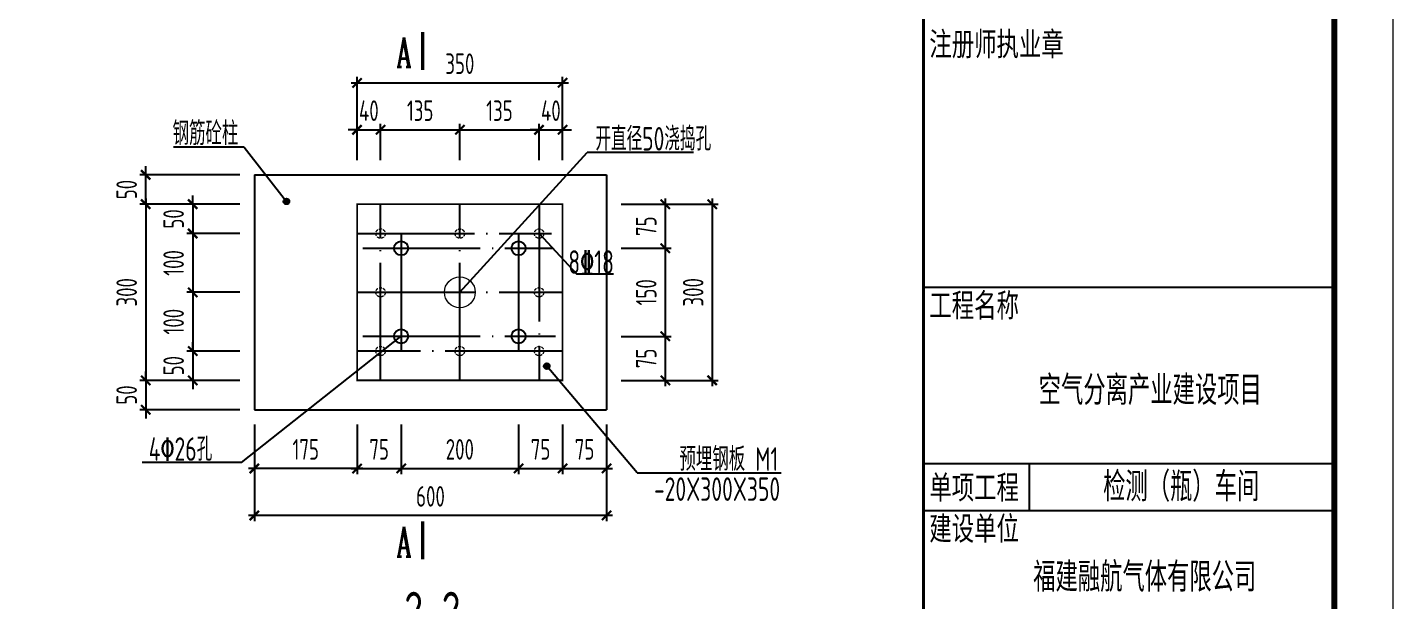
# Model space of a CAD drawing. Extents: x 287065 to 1473467, y 284802 to 344222.
# Drawn here: x 1291693 to 1314967, y 298490 to 308255 of the extents above; entities that cross this region are included whole.
import ezdxf
from ezdxf.enums import TextEntityAlignment as Align

# ---------------------------------------------------------------- set-up
doc = ezdxf.new("R2010")
doc.units = 0
doc.header["$LTSCALE"] = 1000
doc.linetypes.add('DASH', pattern=[0.35, 0.25, -0.1])
doc.linetypes.add('DOTE', pattern=[2.42, 2, -0.2, 0.02, -0.2])
doc.layers.get('0').update_dxf_attribs({"linetype": 'CONTINUOUS'})
doc.layers.get('DEFPOINTS').update_dxf_attribs({"linetype": 'CONTINUOUS'})
for name, color, linetype in [('AXIS', 8, 'DOTE'), ('BEAM', 4, 'DASH'), ('DIM', 3, 'CONTINUOUS'), ('FRAME', 3, 'CONTINUOUS'), ('G 钢板', 200, 'CONTINUOUS'), ('PUB_TEXT', 7, 'CONTINUOUS'), ('TEXT', 7, 'CONTINUOUS'), ('THIN', 7, 'CONTINUOUS'), ('填充', 8, 'CONTINUOUS'), ('柱子', 3, 'CONTINUOUS')]:
    doc.layers.add(name, color=color, linetype=linetype)
doc.layers.add('rein', color=1, linetype='CONTINUOUS', lineweight=18)
doc.styles.add('_HZTXT', font='tq__rshz.shx', dxfattribs={"width": 0.8, "bigfont": 'tq__hzdc.shx'})
doc.styles.add('COMPLEX', font='COMPLEX')
doc.styles.add('FRAME', font='simhei.ttf', dxfattribs={"width": 0.7})
doc.styles.add('TSSD_Dimension', font='tssdeng.shx', dxfattribs={"width": 0.7, "bigfont": 'hztxt.shx'})
doc.styles.add('TSSD_Label', font='tssdeng.shx', dxfattribs={"width": 0.7, "bigfont": 'aHzTXT.shx'})
doc.dimstyles.new('TSSD_10_100', dxfattribs={"dimtxt": 350, "dimasz": 150, "dimexe": 100, "dimexo": 250, "dimgap": 150, "dimtad": 1, "dimdec": 0, "dimlfac": 0.1, "dimzin": 0, "dimdsep": 46, "dimtxsty": 'TSSD_Dimension', "dimblk": 'ARCHTICK', "dimcen": 0, "dimdle": 100, "dimclrt": 7, "dimadec": 0, "dimazin": 0, "dimtfac": 1, "dimtdec": 0, "dimtix": 1, "dimtmove": 2, "dimatfit": 3, "dimfxl": 100, "dimtolj": 1, "dimtzin": 0, "dimarcsym": 0})

# ---------------------------------------------------------------- blocks, each defined once
blk = doc.blocks.new('A$C2F0C53E4')
at = {"layer": 'FRAME'}
for p, q in [((58410, 19010), (51410, 19010)), ((58410, 16010), (51410, 16010)), ((53210, 16010), (53210, 15210)), ((58410, 15210), (51410, 15210))]:
    blk.add_line(p, q, dxfattribs=at)
for points in [[(10, 42010, 20, 20, 0), (10, 10, 20, 20, 0), (59410, 10, 20, 20, 0), (59410, 42010, 20, 20, 0)], [(2510, 41010, 100, 100, 0), (2510, 1010, 100, 100, 0), (58410, 1010, 100, 100, 0), (58410, 41010, 100, 100, 0)]]:
    blk.add_lwpolyline(points, format="xyseb", close=True, dxfattribs=at)
blk.add_lwpolyline([(51410, 41010, 50, 50, 0), (51410, 1010, 50, 50, 0)], format="xyseb", dxfattribs=at)
at = {"layer": 'FRAME', "char_height": 400, "attachment_point": 1, "style": 'FRAME'}
for s, insert, width in [('注册师执业章', (51510, 23360), 3554.58), ('工程名称', (51510, 18910), 2368.14), ('单项工程', (51510, 15810), 2349.15), ('建设单位', (51510, 15110), 2375.25)]:
    blk.add_mtext(s, dxfattribs=dict(at, insert=insert, width=width))
at = {"layer": 'PUB_TEXT', "style": '_HZTXT', "width": 0.8}
for s, p in [('空气分离产业建设项目', (53374, 17013)), ('福建融航气体有限公司', (53280, 13831))]:
    blk.add_text(s, height=500, dxfattribs=at).set_placement(p)
blk = doc.blocks.new('_ARCHTICK')
at = {"color": 0}
blk.add_lwpolyline([(-0.53, -0.53, 0.25, 0.25, 0), (0.53, 0.53, 0.5, 0.5, 0)], format="xyseb", dxfattribs=at)
blk = doc.blocks.new('*D644')
at = {"layer": 'DEFPOINTS', "color": 0}
for p in [(1300810, 307310), (1297310, 305742), (1300810, 305742)]:
    blk.add_point(p, dxfattribs=at)
at = {"layer": 'DIM', "color": 0, "lineweight": -2}
for p, q in [((1297210, 307310), (1300910, 307310)), ((1297310, 305992), (1297310, 307410)), ((1300810, 305992), (1300810, 307410))]:
    blk.add_line(p, q, dxfattribs=at)
at = {"layer": 'DIM', "color": 0, "lineweight": -2, "xscale": 150, "yscale": 150, "zscale": 150, "rotation": 180}
blk.add_blockref('_ARCHTICK', (1297310, 307310), dxfattribs=at)
at = {"layer": 'DIM', "color": 0, "lineweight": -2, "xscale": 150, "yscale": 150, "zscale": 150}
blk.add_blockref('_ARCHTICK', (1300810, 307310), dxfattribs=at)
at = {"layer": 'DIM', "color": 7, "insert": (1299060, 307635), "char_height": 350, "attachment_point": 5, "style": 'TSSD_Dimension'}
blk.add_mtext('\\A1;350', dxfattribs=at)
blk = doc.blocks.new('*D645')
at = {"layer": 'DEFPOINTS', "color": 0}
for p in [(1297710, 306510), (1297310, 305742), (1297710, 305742)]:
    blk.add_point(p, dxfattribs=at)
at = {"layer": 'DIM', "color": 0, "lineweight": -2}
for p, q in [((1297310, 305992), (1297310, 306610)), ((1297710, 305992), (1297710, 306610)), ((1297310, 306510), (1297160, 306510)), ((1297310, 306510), (1297710, 306510)), ((1297710, 306510), (1297860, 306510))]:
    blk.add_line(p, q, dxfattribs=at)
at = {"layer": 'DIM', "color": 0, "lineweight": -2, "xscale": 150, "yscale": 150, "zscale": 150}
blk.add_blockref('_ARCHTICK', (1297310, 306510), dxfattribs=at)
at = {"layer": 'DIM', "color": 0, "lineweight": -2, "xscale": 150, "yscale": 150, "zscale": 150, "rotation": 180}
blk.add_blockref('_ARCHTICK', (1297710, 306510), dxfattribs=at)
at = {"layer": 'DIM', "color": 7, "insert": (1297510, 306835), "char_height": 350, "attachment_point": 5, "style": 'TSSD_Dimension'}
blk.add_mtext('\\A1;40', dxfattribs=at)
blk = doc.blocks.new('*D646')
at = {"layer": 'DEFPOINTS', "color": 0}
for p in [(1299060, 306510), (1297710, 305742), (1299060, 305742)]:
    blk.add_point(p, dxfattribs=at)
at = {"layer": 'DIM', "color": 0, "lineweight": -2}
for p, q in [((1297710, 305992), (1297710, 306610)), ((1299060, 305992), (1299060, 306610)), ((1297610, 306510), (1299160, 306510))]:
    blk.add_line(p, q, dxfattribs=at)
at = {"layer": 'DIM', "color": 0, "lineweight": -2, "xscale": 150, "yscale": 150, "zscale": 150, "rotation": 180}
blk.add_blockref('_ARCHTICK', (1297710, 306510), dxfattribs=at)
at = {"layer": 'DIM', "color": 0, "lineweight": -2, "xscale": 150, "yscale": 150, "zscale": 150}
blk.add_blockref('_ARCHTICK', (1299060, 306510), dxfattribs=at)
at = {"layer": 'DIM', "color": 7, "insert": (1298385, 306835), "char_height": 350, "attachment_point": 5, "style": 'TSSD_Dimension'}
blk.add_mtext('\\A1;135', dxfattribs=at)
blk = doc.blocks.new('*D647')
at = {"layer": 'DEFPOINTS', "color": 0}
for p in [(1300410, 306510), (1299060, 305742), (1300410, 305742)]:
    blk.add_point(p, dxfattribs=at)
at = {"layer": 'DIM', "color": 0, "lineweight": -2}
for p, q in [((1299060, 305992), (1299060, 306610)), ((1300410, 305992), (1300410, 306610)), ((1298960, 306510), (1300510, 306510))]:
    blk.add_line(p, q, dxfattribs=at)
at = {"layer": 'DIM', "color": 0, "lineweight": -2, "xscale": 150, "yscale": 150, "zscale": 150, "rotation": 180}
blk.add_blockref('_ARCHTICK', (1299060, 306510), dxfattribs=at)
at = {"layer": 'DIM', "color": 0, "lineweight": -2, "xscale": 150, "yscale": 150, "zscale": 150}
blk.add_blockref('_ARCHTICK', (1300410, 306510), dxfattribs=at)
at = {"layer": 'DIM', "color": 7, "insert": (1299735, 306835), "char_height": 350, "attachment_point": 5, "style": 'TSSD_Dimension'}
blk.add_mtext('\\A1;135', dxfattribs=at)
blk = doc.blocks.new('*D648')
at = {"layer": 'DEFPOINTS', "color": 0}
for p in [(1300810, 306510), (1300410, 305742), (1300810, 305742)]:
    blk.add_point(p, dxfattribs=at)
at = {"layer": 'DIM', "color": 0, "lineweight": -2}
for p, q in [((1300410, 305992), (1300410, 306610)), ((1300810, 305992), (1300810, 306610)), ((1300410, 306510), (1300260, 306510)), ((1300410, 306510), (1300810, 306510)), ((1300810, 306510), (1300960, 306510))]:
    blk.add_line(p, q, dxfattribs=at)
at = {"layer": 'DIM', "color": 0, "lineweight": -2, "xscale": 150, "yscale": 150, "zscale": 150}
blk.add_blockref('_ARCHTICK', (1300410, 306510), dxfattribs=at)
at = {"layer": 'DIM', "color": 0, "lineweight": -2, "xscale": 150, "yscale": 150, "zscale": 150, "rotation": 180}
blk.add_blockref('_ARCHTICK', (1300810, 306510), dxfattribs=at)
at = {"layer": 'DIM', "color": 7, "insert": (1300610, 306835), "char_height": 350, "attachment_point": 5, "style": 'TSSD_Dimension'}
blk.add_mtext('\\A1;40', dxfattribs=at)
blk = doc.blocks.new('*D649')
at = {"layer": 'DEFPOINTS', "color": 0}
for p in [(1293710, 305742), (1295560, 305742), (1295560, 305242)]:
    blk.add_point(p, dxfattribs=at)
at = {"layer": 'DIM', "color": 0, "lineweight": -2}
for p, q in [((1293710, 305742), (1293710, 305892)), ((1295310, 305742), (1293610, 305742)), ((1293710, 305242), (1293710, 305742)), ((1295310, 305242), (1293610, 305242)), ((1293710, 305242), (1293710, 305092))]:
    blk.add_line(p, q, dxfattribs=at)
at = {"layer": 'DIM', "color": 0, "lineweight": -2, "xscale": 150, "yscale": 150, "zscale": 150}
for p, rotation in [((1293710, 305742), 270), ((1293710, 305242), 90)]:
    blk.add_blockref('_ARCHTICK', p, dxfattribs=dict(at, rotation=rotation))
at = {"layer": 'DIM', "color": 7, "insert": (1293385, 305492), "char_height": 350, "attachment_point": 5, "rotation": 90, "style": 'TSSD_Dimension'}
blk.add_mtext('\\A1;50', dxfattribs=at)
blk = doc.blocks.new('*D650')
at = {"layer": 'DEFPOINTS', "color": 0}
for p in [(1295560, 305242), (1293710, 302242), (1295560, 302242)]:
    blk.add_point(p, dxfattribs=at)
at = {"layer": 'DIM', "color": 0, "lineweight": -2}
for p, q in [((1295310, 305242), (1293610, 305242)), ((1293710, 305342), (1293710, 302142)), ((1295310, 302242), (1293610, 302242))]:
    blk.add_line(p, q, dxfattribs=at)
at = {"layer": 'DIM', "color": 0, "lineweight": -2, "xscale": 150, "yscale": 150, "zscale": 150}
for p, rotation in [((1293710, 305242), 90), ((1293710, 302242), 270)]:
    blk.add_blockref('_ARCHTICK', p, dxfattribs=dict(at, rotation=rotation))
at = {"layer": 'DIM', "color": 7, "insert": (1293385, 303742), "char_height": 350, "attachment_point": 5, "rotation": 90, "style": 'TSSD_Dimension'}
blk.add_mtext('\\A1;300', dxfattribs=at)
blk = doc.blocks.new('*D651')
at = {"layer": 'DEFPOINTS', "color": 0}
for p in [(1295560, 302242), (1293710, 301742), (1295560, 301742)]:
    blk.add_point(p, dxfattribs=at)
at = {"layer": 'DIM', "color": 0, "lineweight": -2}
for p, q in [((1293710, 302242), (1293710, 302392)), ((1295310, 302242), (1293610, 302242)), ((1293710, 302242), (1293710, 301742)), ((1295310, 301742), (1293610, 301742)), ((1293710, 301742), (1293710, 301592))]:
    blk.add_line(p, q, dxfattribs=at)
at = {"layer": 'DIM', "color": 0, "lineweight": -2, "xscale": 150, "yscale": 150, "zscale": 150}
for p, rotation in [((1293710, 302242), 270), ((1293710, 301742), 90)]:
    blk.add_blockref('_ARCHTICK', p, dxfattribs=dict(at, rotation=rotation))
at = {"layer": 'DIM', "color": 7, "insert": (1293385, 301992), "char_height": 350, "attachment_point": 5, "rotation": 90, "style": 'TSSD_Dimension'}
blk.add_mtext('\\A1;50', dxfattribs=at)
blk = doc.blocks.new('*D652')
at = {"layer": 'DEFPOINTS', "color": 0}
for p in [(1295560, 305242), (1294510, 304742), (1295560, 304742)]:
    blk.add_point(p, dxfattribs=at)
at = {"layer": 'DIM', "color": 0, "lineweight": -2}
for p, q in [((1294510, 305242), (1294510, 305392)), ((1295310, 305242), (1294410, 305242)), ((1294510, 305242), (1294510, 304742)), ((1295310, 304742), (1294410, 304742)), ((1294510, 304742), (1294510, 304592))]:
    blk.add_line(p, q, dxfattribs=at)
at = {"layer": 'DIM', "color": 0, "lineweight": -2, "xscale": 150, "yscale": 150, "zscale": 150}
for p, rotation in [((1294510, 305242), 270), ((1294510, 304742), 90)]:
    blk.add_blockref('_ARCHTICK', p, dxfattribs=dict(at, rotation=rotation))
at = {"layer": 'DIM', "color": 7, "insert": (1294185, 304992), "char_height": 350, "attachment_point": 5, "rotation": 90, "style": 'TSSD_Dimension'}
blk.add_mtext('\\A1;50', dxfattribs=at)
blk = doc.blocks.new('*D653')
at = {"layer": 'DEFPOINTS', "color": 0}
for p in [(1295560, 304742), (1294510, 303742), (1295560, 303742)]:
    blk.add_point(p, dxfattribs=at)
at = {"layer": 'DIM', "color": 0, "lineweight": -2}
for p, q in [((1295310, 304742), (1294410, 304742)), ((1294510, 304842), (1294510, 303642)), ((1295310, 303742), (1294410, 303742))]:
    blk.add_line(p, q, dxfattribs=at)
at = {"layer": 'DIM', "color": 0, "lineweight": -2, "xscale": 150, "yscale": 150, "zscale": 150}
for p, rotation in [((1294510, 304742), 90), ((1294510, 303742), 270)]:
    blk.add_blockref('_ARCHTICK', p, dxfattribs=dict(at, rotation=rotation))
at = {"layer": 'DIM', "color": 7, "insert": (1294185, 304242), "char_height": 350, "attachment_point": 5, "rotation": 90, "style": 'TSSD_Dimension'}
blk.add_mtext('\\A1;100', dxfattribs=at)
blk = doc.blocks.new('*D654')
at = {"layer": 'DEFPOINTS', "color": 0}
for p in [(1295560, 303742), (1294510, 302742), (1295560, 302742)]:
    blk.add_point(p, dxfattribs=at)
at = {"layer": 'DIM', "color": 0, "lineweight": -2}
for p, q in [((1295310, 303742), (1294410, 303742)), ((1294510, 303842), (1294510, 302642)), ((1295310, 302742), (1294410, 302742))]:
    blk.add_line(p, q, dxfattribs=at)
at = {"layer": 'DIM', "color": 0, "lineweight": -2, "xscale": 150, "yscale": 150, "zscale": 150}
for p, rotation in [((1294510, 303742), 90), ((1294510, 302742), 270)]:
    blk.add_blockref('_ARCHTICK', p, dxfattribs=dict(at, rotation=rotation))
at = {"layer": 'DIM', "color": 7, "insert": (1294185, 303242), "char_height": 350, "attachment_point": 5, "rotation": 90, "style": 'TSSD_Dimension'}
blk.add_mtext('\\A1;100', dxfattribs=at)
blk = doc.blocks.new('*D655')
at = {"layer": 'DEFPOINTS', "color": 0}
for p in [(1295560, 302742), (1294510, 302242), (1295560, 302242)]:
    blk.add_point(p, dxfattribs=at)
at = {"layer": 'DIM', "color": 0, "lineweight": -2}
for p, q in [((1294510, 302742), (1294510, 302892)), ((1295310, 302742), (1294410, 302742)), ((1294510, 302742), (1294510, 302242)), ((1295310, 302242), (1294410, 302242)), ((1294510, 302242), (1294510, 302092))]:
    blk.add_line(p, q, dxfattribs=at)
at = {"layer": 'DIM', "color": 0, "lineweight": -2, "xscale": 150, "yscale": 150, "zscale": 150}
for p, rotation in [((1294510, 302742), 270), ((1294510, 302242), 90)]:
    blk.add_blockref('_ARCHTICK', p, dxfattribs=dict(at, rotation=rotation))
at = {"layer": 'DIM', "color": 7, "insert": (1294185, 302492), "char_height": 350, "attachment_point": 5, "rotation": 90, "style": 'TSSD_Dimension'}
blk.add_mtext('\\A1;50', dxfattribs=at)
blk = doc.blocks.new('*D656')
at = {"layer": 'DEFPOINTS', "color": 0}
for p in [(1297310, 301742), (1298060, 301742), (1298060, 300742)]:
    blk.add_point(p, dxfattribs=at)
at = {"layer": 'DIM', "color": 0, "lineweight": -2}
for p, q in [((1297310, 301492), (1297310, 300642)), ((1298060, 301492), (1298060, 300642)), ((1297210, 300742), (1298160, 300742))]:
    blk.add_line(p, q, dxfattribs=at)
at = {"layer": 'DIM', "color": 0, "lineweight": -2, "xscale": 150, "yscale": 150, "zscale": 150, "rotation": 180}
blk.add_blockref('_ARCHTICK', (1297310, 300742), dxfattribs=at)
at = {"layer": 'DIM', "color": 0, "lineweight": -2, "xscale": 150, "yscale": 150, "zscale": 150}
blk.add_blockref('_ARCHTICK', (1298060, 300742), dxfattribs=at)
at = {"layer": 'DIM', "color": 7, "insert": (1297685, 301067), "char_height": 350, "attachment_point": 5, "style": 'TSSD_Dimension'}
blk.add_mtext('\\A1;75', dxfattribs=at)
blk = doc.blocks.new('*D657')
at = {"layer": 'DEFPOINTS', "color": 0}
for p in [(1298060, 301742), (1300060, 301742), (1300060, 300742)]:
    blk.add_point(p, dxfattribs=at)
at = {"layer": 'DIM', "color": 0, "lineweight": -2}
for p, q in [((1298060, 301492), (1298060, 300642)), ((1300060, 301492), (1300060, 300642)), ((1297960, 300742), (1300160, 300742))]:
    blk.add_line(p, q, dxfattribs=at)
at = {"layer": 'DIM', "color": 0, "lineweight": -2, "xscale": 150, "yscale": 150, "zscale": 150, "rotation": 180}
blk.add_blockref('_ARCHTICK', (1298060, 300742), dxfattribs=at)
at = {"layer": 'DIM', "color": 0, "lineweight": -2, "xscale": 150, "yscale": 150, "zscale": 150}
blk.add_blockref('_ARCHTICK', (1300060, 300742), dxfattribs=at)
at = {"layer": 'DIM', "color": 7, "insert": (1299060, 301067), "char_height": 350, "attachment_point": 5, "style": 'TSSD_Dimension'}
blk.add_mtext('\\A1;200', dxfattribs=at)
blk = doc.blocks.new('*D658')
at = {"layer": 'DEFPOINTS', "color": 0}
for p in [(1300060, 301742), (1300810, 301742), (1300810, 300742)]:
    blk.add_point(p, dxfattribs=at)
at = {"layer": 'DIM', "color": 0, "lineweight": -2}
for p, q in [((1300060, 301492), (1300060, 300642)), ((1300810, 301492), (1300810, 300642)), ((1299960, 300742), (1300910, 300742))]:
    blk.add_line(p, q, dxfattribs=at)
at = {"layer": 'DIM', "color": 0, "lineweight": -2, "xscale": 150, "yscale": 150, "zscale": 150, "rotation": 180}
blk.add_blockref('_ARCHTICK', (1300060, 300742), dxfattribs=at)
at = {"layer": 'DIM', "color": 0, "lineweight": -2, "xscale": 150, "yscale": 150, "zscale": 150}
blk.add_blockref('_ARCHTICK', (1300810, 300742), dxfattribs=at)
at = {"layer": 'DIM', "color": 7, "insert": (1300435, 301067), "char_height": 350, "attachment_point": 5, "style": 'TSSD_Dimension'}
blk.add_mtext('\\A1;75', dxfattribs=at)
blk = doc.blocks.new('*D659')
at = {"layer": 'DEFPOINTS', "color": 0}
for p in [(1301560, 305242), (1301560, 304492), (1302560, 304492)]:
    blk.add_point(p, dxfattribs=at)
at = {"layer": 'DIM', "color": 0, "lineweight": -2}
for p, q in [((1301810, 305242), (1302660, 305242)), ((1302560, 305342), (1302560, 304392)), ((1301810, 304492), (1302660, 304492))]:
    blk.add_line(p, q, dxfattribs=at)
at = {"layer": 'DIM', "color": 0, "lineweight": -2, "xscale": 150, "yscale": 150, "zscale": 150}
for p, rotation in [((1302560, 305242), 90), ((1302560, 304492), 270)]:
    blk.add_blockref('_ARCHTICK', p, dxfattribs=dict(at, rotation=rotation))
at = {"layer": 'DIM', "color": 7, "insert": (1302235, 304867), "char_height": 350, "attachment_point": 5, "rotation": 90, "style": 'TSSD_Dimension'}
blk.add_mtext('\\A1;75', dxfattribs=at)
blk = doc.blocks.new('*D660')
at = {"layer": 'DEFPOINTS', "color": 0}
for p in [(1301560, 304492), (1301560, 302992), (1302560, 302992)]:
    blk.add_point(p, dxfattribs=at)
at = {"layer": 'DIM', "color": 0, "lineweight": -2}
for p, q in [((1301810, 304492), (1302660, 304492)), ((1302560, 304592), (1302560, 302892)), ((1301810, 302992), (1302660, 302992))]:
    blk.add_line(p, q, dxfattribs=at)
at = {"layer": 'DIM', "color": 0, "lineweight": -2, "xscale": 150, "yscale": 150, "zscale": 150}
for p, rotation in [((1302560, 304492), 90), ((1302560, 302992), 270)]:
    blk.add_blockref('_ARCHTICK', p, dxfattribs=dict(at, rotation=rotation))
at = {"layer": 'DIM', "color": 7, "insert": (1302235, 303742), "char_height": 350, "attachment_point": 5, "rotation": 90, "style": 'TSSD_Dimension'}
blk.add_mtext('\\A1;150', dxfattribs=at)
blk = doc.blocks.new('*D661')
at = {"layer": 'DEFPOINTS', "color": 0}
for p in [(1301560, 302992), (1301560, 302242), (1302560, 302242)]:
    blk.add_point(p, dxfattribs=at)
at = {"layer": 'DIM', "color": 0, "lineweight": -2}
for p, q in [((1302560, 303092), (1302560, 302142)), ((1301810, 302992), (1302660, 302992)), ((1301810, 302242), (1302660, 302242))]:
    blk.add_line(p, q, dxfattribs=at)
at = {"layer": 'DIM', "color": 0, "lineweight": -2, "xscale": 150, "yscale": 150, "zscale": 150}
for p, rotation in [((1302560, 302992), 90), ((1302560, 302242), 270)]:
    blk.add_blockref('_ARCHTICK', p, dxfattribs=dict(at, rotation=rotation))
at = {"layer": 'DIM', "color": 7, "insert": (1302235, 302617), "char_height": 350, "attachment_point": 5, "rotation": 90, "style": 'TSSD_Dimension'}
blk.add_mtext('\\A1;75', dxfattribs=at)
blk = doc.blocks.new('*D662')
at = {"layer": 'DEFPOINTS', "color": 0}
for p in [(1301560, 305242), (1301560, 302242), (1303360, 302242)]:
    blk.add_point(p, dxfattribs=at)
at = {"layer": 'DIM', "color": 0, "lineweight": -2}
for p, q in [((1301810, 305242), (1303460, 305242)), ((1303360, 305342), (1303360, 302142)), ((1301810, 302242), (1303460, 302242))]:
    blk.add_line(p, q, dxfattribs=at)
at = {"layer": 'DIM', "color": 0, "lineweight": -2, "xscale": 150, "yscale": 150, "zscale": 150}
for p, rotation in [((1303360, 305242), 90), ((1303360, 302242), 270)]:
    blk.add_blockref('_ARCHTICK', p, dxfattribs=dict(at, rotation=rotation))
at = {"layer": 'DIM', "color": 7, "insert": (1303035, 303742), "char_height": 350, "attachment_point": 5, "rotation": 90, "style": 'TSSD_Dimension'}
blk.add_mtext('\\A1;300', dxfattribs=at)
blk = doc.blocks.new('*D663')
at = {"layer": 'DEFPOINTS', "color": 0}
for p in [(1295560, 301742, 1067), (1301560, 301742), (1295560, 299942)]:
    blk.add_point(p, dxfattribs=at)
at = {"layer": 'DIM', "color": 0, "lineweight": -2}
for p, q in [((1295560, 301492), (1295560, 299842)), ((1301560, 301492), (1301560, 299842)), ((1301660, 299942), (1295460, 299942))]:
    blk.add_line(p, q, dxfattribs=at)
at = {"layer": 'DIM', "color": 0, "lineweight": -2, "xscale": 150, "yscale": 150, "zscale": 150, "rotation": 180}
blk.add_blockref('_ARCHTICK', (1295560, 299942), dxfattribs=at)
at = {"layer": 'DIM', "color": 0, "lineweight": -2, "xscale": 150, "yscale": 150, "zscale": 150}
blk.add_blockref('_ARCHTICK', (1301560, 299942), dxfattribs=at)
at = {"layer": 'DIM', "color": 7, "insert": (1298560, 300267), "char_height": 350, "attachment_point": 5, "style": 'TSSD_Dimension'}
blk.add_mtext('\\A1;600', dxfattribs=at)
blk = doc.blocks.new('*D664')
at = {"layer": 'DEFPOINTS', "color": 0}
for p in [(1300810, 301742, 1067), (1301560, 301742, 2133), (1301560, 300742)]:
    blk.add_point(p, dxfattribs=at)
at = {"layer": 'DIM', "color": 0, "lineweight": -2}
for p, q in [((1300810, 301492), (1300810, 300642)), ((1301560, 301492), (1301560, 300642)), ((1300710, 300742), (1301660, 300742))]:
    blk.add_line(p, q, dxfattribs=at)
at = {"layer": 'DIM', "color": 0, "lineweight": -2, "xscale": 150, "yscale": 150, "zscale": 150, "rotation": 180}
blk.add_blockref('_ARCHTICK', (1300810, 300742), dxfattribs=at)
at = {"layer": 'DIM', "color": 0, "lineweight": -2, "xscale": 150, "yscale": 150, "zscale": 150}
blk.add_blockref('_ARCHTICK', (1301560, 300742), dxfattribs=at)
at = {"layer": 'DIM', "color": 7, "insert": (1301185, 301067), "char_height": 350, "attachment_point": 5, "style": 'TSSD_Dimension'}
blk.add_mtext('\\A1;75', dxfattribs=at)
blk = doc.blocks.new('*D665')
at = {"layer": 'DEFPOINTS', "color": 0}
for p in [(1295560, 301742, 3200), (1297310, 301742, 1067), (1295560, 300742)]:
    blk.add_point(p, dxfattribs=at)
at = {"layer": 'DIM', "color": 0, "lineweight": -2}
for p, q in [((1295560, 301492), (1295560, 300642)), ((1297310, 301492), (1297310, 300642)), ((1297410, 300742), (1295460, 300742))]:
    blk.add_line(p, q, dxfattribs=at)
at = {"layer": 'DIM', "color": 0, "lineweight": -2, "xscale": 150, "yscale": 150, "zscale": 150, "rotation": 180}
blk.add_blockref('_ARCHTICK', (1295560, 300742), dxfattribs=at)
at = {"layer": 'DIM', "color": 0, "lineweight": -2, "xscale": 150, "yscale": 150, "zscale": 150}
blk.add_blockref('_ARCHTICK', (1297310, 300742), dxfattribs=at)
at = {"layer": 'DIM', "color": 7, "insert": (1296435, 301067), "char_height": 350, "attachment_point": 5, "style": 'TSSD_Dimension'}
blk.add_mtext('\\A1;175', dxfattribs=at)

msp = doc.modelspace()

# ---------------------------------------------------------------- hatches: boundary and pattern name
msp.add_hatch(color=256).paths.add_polyline_path([(1300490.93, 302485.069, 1), (1300589.607, 302485.069, 1)])
at = {"layer": 'TEXT', "ltscale": 99}
msp.add_hatch(color=256, dxfattribs=at).paths.add_polyline_path([(1296056.442, 305291.093, 1), (1296155.119, 305291.093, 1)])

# ---------------------------------------------------------------- linework, layer by layer
for p, q in [((1299059.696, 303742.262, 1066.667), (1301226.174, 306121.746, 1066.667)), ((1303038.408, 306121.746, 1066.667), (1301226.174, 306121.746, 1066.667)), ((1300409.696, 304742.262, 1066.667), (1301047.324, 304056.167, 1066.667)), ((1301047.324, 304056.167, 1066.667), (1301675.501, 304056.167, 1066.667)), ((1302078.494, 300668.084, 1066.667), (1304533.517, 300668.084, 1066.667))]:
    msp.add_line(p, q)
msp.add_circle((1300540.268, 302485.069, 1066.667), 49.338)
at = {"layer": 'AXIS', "linetype": 'DOTE'}
for p, q in [((1297709.696, 302242.262, 1066.667), (1297709.696, 305242.262, 1066.667)), ((1299059.696, 302242.262, 1066.667), (1299059.696, 305242.262, 1066.667)), ((1300409.696, 305242.262, 1066.667), (1300409.696, 302242.262, 1066.667)), ((1297309.696, 304742.262, 1066.667), (1300623.314, 304742.262, 1066.667)), ((1298059.696, 304742.262, 1066.667), (1298059.696, 302742.262, 1066.667)), ((1300059.696, 304742.262, 1066.667), (1300059.696, 302742.262, 1066.667)), ((1297408.603, 304492.262, 1066.667), (1300646.149, 304492.262, 1066.667)), ((1297309.696, 303742.262, 1066.667), (1300809.696, 303742.262, 1066.667)), ((1297408.603, 302992.262, 1066.667), (1300692.156, 302992.262, 1066.667)), ((1300809.696, 302742.262, 1066.667), (1297309.696, 302742.262, 1066.667))]:
    msp.add_line(p, q, dxfattribs=at)
at = {"layer": 'BEAM', "linetype": 'ByBlock'}
for centre in [(1298059.696, 304492.262, 1066.667), (1300059.696, 304492.262, 1066.667), (1298059.696, 302992.262, 1066.667), (1300059.696, 302992.262, 1066.667)]:
    msp.add_circle(centre, 120.433, dxfattribs=at)
at = {"layer": 'G 钢板', "const_width": 30, "elevation": 1066.667}
msp.add_lwpolyline([(1300809.696, 302242.262), (1297309.696, 302242.262), (1297309.696, 305242.262), (1300809.696, 305242.262)], close=True, dxfattribs=at)
at = {"layer": 'rein', "linetype": 'DASH', "ltscale": 0.2}
for centre in [(1297709.696, 304742.262, 1066.667), (1299059.696, 304742.262, 1066.667), (1300409.696, 304742.262, 1066.667), (1297709.696, 303742.262, 1066.667), (1300409.696, 303742.262, 1066.667), (1297709.696, 302742.262, 1066.667), (1299059.696, 302742.262, 1066.667), (1300409.696, 302742.262, 1066.667)]:
    msp.add_circle(centre, 80, dxfattribs=at)
at = {"layer": 'rein'}
msp.add_circle((1299059.696, 303742.262, 1066.667), 262.439, dxfattribs=at)
at = {"layer": 'TEXT', "ltscale": 99}
for q in [(1294184.225, 306215.559, 3200), (1296105.781, 305291.093, 3200)]:
    msp.add_line((1295388.842, 306215.559, 3200), q, dxfattribs=at)
at = {"layer": 'TEXT'}
for p, q in [((1295338.804, 300841.763, 2133.333), (1298059.696, 302992.262, 1066.667)), ((1302078.494, 300668.084, 1066.667), (1300540.268, 302485.069, 1066.667)), ((1295338.804, 300841.763, 2133.333), (1293646.149, 300841.763, 2133.333))]:
    msp.add_line(p, q, dxfattribs=at)
at = {"layer": 'TEXT', "const_width": 60, "elevation": -200}
for points in [[(1298427.912, 308172.774), (1298427.912, 307527.53)], [(1298427.912, 299838.904), (1298427.912, 299193.66)]]:
    msp.add_lwpolyline(points, dxfattribs=at)
at = {"layer": 'TEXT', "ltscale": 99}
msp.add_circle((1296105.781, 305291.093, 3200), 49.338, dxfattribs=at)
at = {"layer": '柱子'}
for p, q in [((1295559.696, 305742.262, 3200), (1301559.696, 305742.262, 2133.333)), ((1295559.696, 305742.262, 3200), (1295559.696, 301742.262, 3200)), ((1301559.696, 305742.262, 2133.333), (1301559.696, 301742.262, 2133.333)), ((1295559.696, 301742.262, 3200), (1301559.696, 301742.262, 2133.333))]:
    msp.add_line(p, q, dxfattribs=at)

# ---------------------------------------------------------------- block references
at = {"layer": '填充'}
msp.add_blockref('A$C2F0C53E4', (1255546.971, 284811.708), dxfattribs=at)

# ---------------------------------------------------------------- texts
at = {"layer": 'PUB_TEXT', "style": '_HZTXT', "width": 0.8}
msp.add_text('检测（瓶）车间', height=500, dxfattribs=at).set_placement((1310017.971, 300181.708))
at = {"layer": 'TEXT', "style": 'COMPLEX', "width": 0.6}
for p in [(1298107.171, 307829.123, -200), (1298107.171, 299495.253, -200)]:
    msp.add_text('A', height=500, dxfattribs=at).set_placement(p, align=Align.MIDDLE)
at = {"layer": 'TEXT', "style": 'TSSD_Dimension', "width": 0.7}
for s, p in [('钢筋砼柱', (1294166.961, 306248.892, 3200)), ('预埋钢板 M1', (1302800.951, 300701.418, 1066.667))]:
    msp.add_text(s, height=400, dxfattribs=at).set_placement(p)
msp.add_text('2-2', height=700, dxfattribs=at).set_placement((1299070.308, 297942.298, 800), align=Align.RIGHT)
at = {"layer": 'THIN', "style": 'TSSD_Label', "width": 0.7}
for s, p in [('开直径50浇捣孔', (1301368.472, 306155.998, 1066.667)), ('4\x8226孔', (1293760.13, 300872.003, 2133.333))]:
    msp.add_text(s, height=400, dxfattribs=at).set_placement(p)
for s, p in [('8%%13218', (1301296.527, 304257.77, 1066.667)), ('-20X300X350', (1303441.82, 300390.617, 1066.667))]:
    msp.add_text(s, height=400, dxfattribs=at).set_placement(p, align=Align.MIDDLE)

# ---------------------------------------------------------------- dimensions: what is measured, and where the dimension line sits
at = {"layer": 'DIM'}
for base, p1, p2, picture, middle in [((1300809.696, 307309.579, 1066.667), (1297309.696, 305742.262, 1066.667), (1300809.696, 305742.262, 1066.667), '*D644', (1299059.696, 307634.579, 1066.667)), ((1297709.696, 306509.579, 1066.667), (1297309.696, 305742.262, 1066.667), (1297709.696, 305742.262, 1066.667), '*D645', (1297509.696, 306834.579, 1066.667)), ((1299059.696, 306509.579, 1066.667), (1297709.696, 305742.262, 1066.667), (1299059.696, 305742.262, 1066.667), '*D646', (1298384.696, 306834.579, 1066.667)), ((1300409.696, 306509.579, 1066.667), (1299059.696, 305742.262, 1066.667), (1300409.696, 305742.262, 1066.667), '*D647', (1299734.696, 306834.579, 1066.667)), ((1300809.696, 306509.579, 1066.667), (1300409.696, 305742.262, 1066.667), (1300809.696, 305742.262, 1066.667), '*D648', (1300609.696, 306834.579, 1066.667)), ((1295559.696, 299942.262, 2133.333), (1301559.696, 301742.262, 2133.333), (1295559.696, 301742.262, 3200), '*D663', (1298559.696, 300267.262, 2133.333)), ((1295559.696, 300742.262), (1297309.696, 301742.262, 1066.667), (1295559.696, 301742.262, 3200), '*D665', (1296434.696, 301067.262)), ((1298059.696, 300742.262, 1066.667), (1297309.696, 301742.262, 1066.667), (1298059.696, 301742.262, 1066.667), '*D656', (1297684.696, 301067.262, 1066.667)), ((1300059.696, 300742.262, 1066.667), (1298059.696, 301742.262, 1066.667), (1300059.696, 301742.262, 1066.667), '*D657', (1299059.696, 301067.262, 1066.667)), ((1300809.696, 300742.262, 1066.667), (1300059.696, 301742.262, 1066.667), (1300809.696, 301742.262, 1066.667), '*D658', (1300434.696, 301067.262, 1066.667)), ((1301559.696, 300742.262), (1300809.696, 301742.262, 1066.667), (1301559.696, 301742.262, 2133.333), '*D664', (1301184.696, 301067.262))]:
    dim = msp.add_linear_dim(base=base, p1=p1, p2=p2, dimstyle='TSSD_10_100', dxfattribs=at)
    dim.commit()
    dim.dimension.update_dxf_attribs({"geometry": picture, "text_midpoint": middle})
for base, p1, p2, picture, middle in [((1293709.696, 305742.262, 3200), (1295559.696, 305242.262, 3200), (1295559.696, 305742.262, 3200), '*D649', (1293384.696, 305492.262, 3200)), ((1294509.696, 304742.262, 3200), (1295559.696, 305242.262, 3200), (1295559.696, 304742.262, 3200), '*D652', (1294184.696, 304992.262, 3200)), ((1293709.696, 302242.262, 3200), (1295559.696, 305242.262, 3200), (1295559.696, 302242.262, 3200), '*D650', (1293384.696, 303742.262, 3200)), ((1302559.696, 304492.262, 1066.667), (1301559.696, 305242.262, 1066.667), (1301559.696, 304492.262, 1066.667), '*D659', (1302234.696, 304867.262, 1066.667)), ((1303359.696, 302242.262, 1066.667), (1301559.696, 305242.262, 1066.667), (1301559.696, 302242.262, 1066.667), '*D662', (1303034.696, 303742.262, 1066.667)), ((1294509.696, 303742.262, 3200), (1295559.696, 304742.262, 3200), (1295559.696, 303742.262, 3200), '*D653', (1294184.696, 304242.262, 3200)), ((1302559.696, 302992.262, 1066.667), (1301559.696, 304492.262, 1066.667), (1301559.696, 302992.262, 1066.667), '*D660', (1302234.696, 303742.262, 1066.667)), ((1294509.696, 302742.262, 3200), (1295559.696, 303742.262, 3200), (1295559.696, 302742.262, 3200), '*D654', (1294184.696, 303242.262, 3200)), ((1302559.696, 302242.262, 1066.667), (1301559.696, 302992.262, 1066.667), (1301559.696, 302242.262, 1066.667), '*D661', (1302234.696, 302617.262, 1066.667)), ((1294509.696, 302242.262, 3200), (1295559.696, 302742.262, 3200), (1295559.696, 302242.262, 3200), '*D655', (1294184.696, 302492.262, 3200)), ((1293709.696, 301742.262, 3200), (1295559.696, 302242.262, 3200), (1295559.696, 301742.262, 3200), '*D651', (1293384.696, 301992.262, 3200))]:
    dim = msp.add_linear_dim(base=base, p1=p1, p2=p2, angle=90, dimstyle='TSSD_10_100', dxfattribs=at)
    dim.commit()
    dim.dimension.update_dxf_attribs({"geometry": picture, "text_midpoint": middle})

doc.saveas('drawing.dxf')
